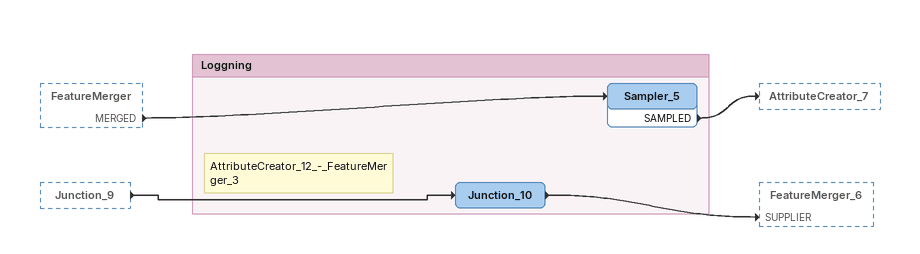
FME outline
FeatureMerger [outside]
    MERGED -> Sampler_5
Junction_9 [outside]
    -> Junction_10

Bookmark: Loggning
Note: AttributeCreator_12_-_FeatureMerger_3
Junction_10
    -> FeatureMerger_6 [SUPPLIER]
Sampler_5
    SAMPLED -> AttributeCreator_7
